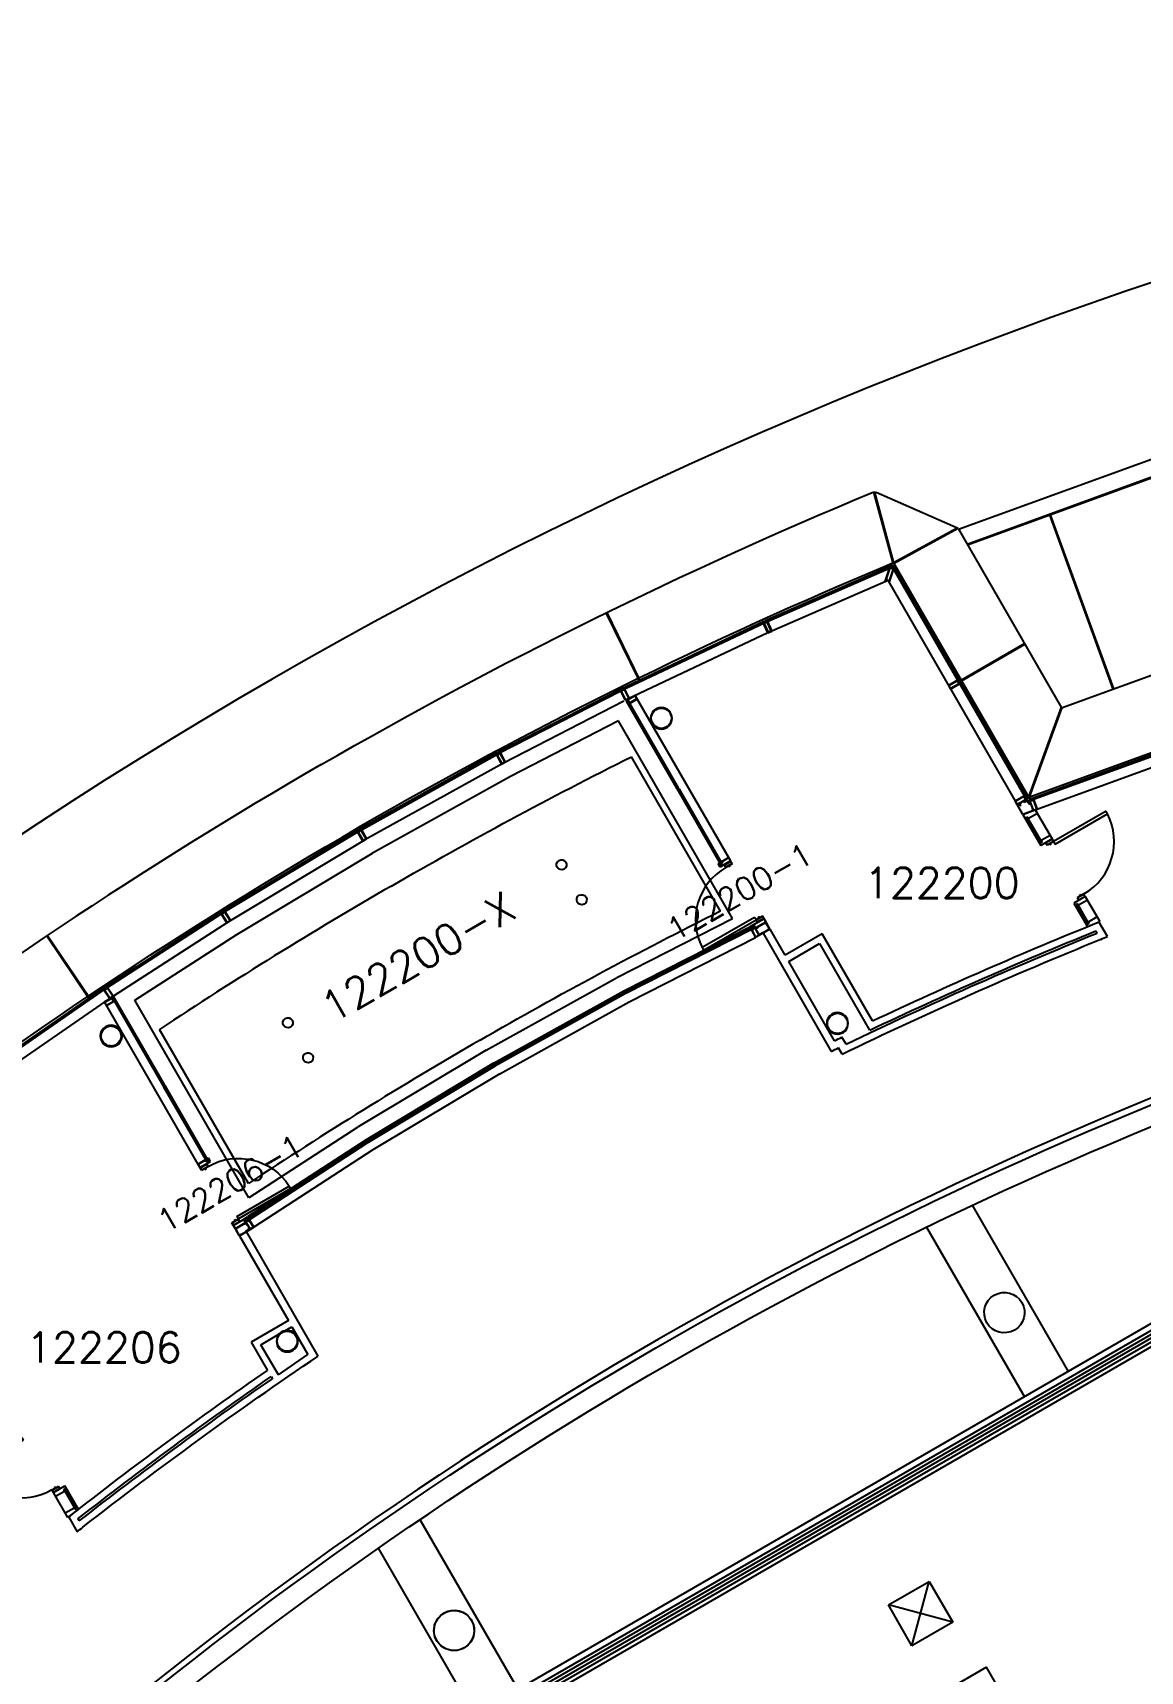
# Model space of a CAD drawing. Extents: x -1850 to 1494, y 4831 to 7402.
# Drawn here: x -840 to -181, y 6428 to 7402 of the extents above; entities that cross this region are included whole.
import ezdxf

# ---------------------------------------------------------------- set-up
doc = ezdxf.new("R2010")
doc.units = 0
doc.header["$LTSCALE"] = 48
doc.header["$MEASUREMENT"] = 0
doc.layers.get('0').update_dxf_attribs({"linetype": 'CONTINUOUS'})
for name, color, linetype in [('ARDOOR', 7, 'CONTINUOUS'), ('ARDOORNO', 4, 'CONTINUOUS'), ('ARROOMNO', 4, 'CONTINUOUS'), ('ARWALL', 7, 'CONTINUOUS'), ('ARWINDOW', 7, 'CONTINUOUS'), ('COL', 14, 'CONTINUOUS'), ('EXDOOR', 8, 'CONTINUOUS'), ('EXWALL', 8, 'CONTINUOUS'), ('EXWINDOW', 8, 'CONTINUOUS'), ('MPFIXTURE', 3, 'CONTINUOUS'), ('ROOF', 8, 'CONTINUOUS')]:
    doc.layers.add(name, color=color, linetype=linetype)
doc.styles.add('ROMANS', font='romans.shx', dxfattribs={"height": 18})

# ---------------------------------------------------------------- blocks, each defined once
blk = doc.blocks.new('*U38')
at = {"linetype": 'CONTINUOUS', "flags": 128}
blk.add_lwpolyline([(0, 0.533, 1), (0, -0.533, 1), (0, 0.533)], format="xyb", dxfattribs=at)
at = {"linetype": 'CONTINUOUS'}
blk.add_arc((0, 0), 0.5, 0, 359.99999, dxfattribs=at)
blk = doc.blocks.new('*U37')
at = {"linetype": 'CONTINUOUS', "flags": 128}
blk.add_lwpolyline([(-0.533, 0, 1), (0.533, 0, 1), (-0.533, 0)], format="xyb", dxfattribs=at)
at = {"linetype": 'CONTINUOUS'}
blk.add_arc((0, 0), 0.5, 0, 359.99999, dxfattribs=at)
blk = doc.blocks.new('3-00-DR')
at = {"color": 0}
for p, q in [((0, 36), (0, 0)), ((1.75, 36), (0, 36)), ((1.75, 0), (1.75, 36)), ((0, 0), (1.75, 0))]:
    blk.add_line(p, q, dxfattribs=at)
blk.add_arc((-0.08, -0.03), 36.08, 0.04901, 87.09698, dxfattribs=at)

msp = doc.modelspace()

# ---------------------------------------------------------------- linework, layer by layer
at = {"layer": 'ARDOOR'}
for p, q in [((-237.75, 6920.74), (-236.87, 6919.22)), ((-233.9, 6922.82), (-237.58, 6920.69)), ((-237.58, 6920.69), (-236.83, 6919.39)), ((-232.97, 6921.47), (-236.87, 6919.22)), ((-233.15, 6921.52), (-236.83, 6919.39)), ((-235.32, 6919.54), (-235.57, 6919.97)), ((-235.3, 6919.62), (-235.52, 6920)), ((-234.35, 6920.1), (-235.32, 6919.54)), ((-234.43, 6920.13), (-235.3, 6919.62)), ((-234.43, 6920.13), (-234.65, 6920.5)), ((-234.35, 6920.1), (-234.6, 6920.54)), ((-233.9, 6922.82), (-233.15, 6921.52)), ((-233.85, 6922.99), (-232.97, 6921.47)), ((-214.98, 6890.29), (-218.88, 6888.04)), ((-215.02, 6890.12), (-218.7, 6888)), ((-216.85, 6889.79), (-217.83, 6889.23)), ((-217.83, 6889.23), (-217.58, 6888.79)), ((-216.88, 6889.7), (-217.74, 6889.2)), ((-217.74, 6889.2), (-217.52, 6888.83)), ((-216.88, 6889.7), (-216.66, 6889.33)), ((-216.85, 6889.79), (-216.6, 6889.36)), ((-214.27, 6888.82), (-215.02, 6890.12)), ((-214.1, 6888.78), (-214.98, 6890.29)), ((-218, 6886.53), (-218.88, 6888.04)), ((-217.95, 6886.7), (-218.7, 6888)), ((-214.27, 6888.82), (-217.95, 6886.7)), ((-828.88, 6535.86), (-824.98, 6538.11)), ((-828, 6534.34), (-828.88, 6535.86)), ((-828.71, 6535.81), (-825.03, 6537.94)), ((-827.96, 6534.51), (-828.71, 6535.81)), ((-827.96, 6534.51), (-824.28, 6536.64)), ((-827.51, 6537.23), (-826.53, 6537.79)), ((-827.51, 6537.23), (-827.26, 6536.8)), ((-827.42, 6537.21), (-826.55, 6537.71)), ((-827.42, 6537.21), (-827.2, 6536.83)), ((-826.55, 6537.71), (-826.34, 6537.33)), ((-826.53, 6537.79), (-826.28, 6537.36)), ((-824.28, 6536.64), (-825.03, 6537.94)), ((-824.11, 6536.59), (-824.98, 6538.11))]:
    msp.add_line(p, q, dxfattribs=at)
at = {"layer": 'ARWALL'}
for p, q in [((-251.3, 6937.6), (-243.86, 6940.31)), ((-243.86, 6940.31), (-233.85, 6922.99)), ((-251.3, 6937.59), (-240.61, 6919.08)), ((-233.85, 6922.99), (-240.61, 6919.08)), ((-214.1, 6888.78), (-220.86, 6884.87)), ((-220.86, 6884.87), (-212.78, 6870.89)), ((-214.1, 6888.78), (-205.47, 6873.85)), ((-200.97, 6864.93), (-206, 6873.64)), ((-405.85, 6866.92), (-365.28, 6796.65)), ((-392.68, 6853.87), (-401.63, 6869.36)), ((-370.61, 6866.61), (-392.68, 6853.87)), ((-390.56, 6850.19), (-372.17, 6860.81)), ((-372.17, 6860.81), (-342.41, 6809.26)), ((-340.68, 6814.78), (-370.61, 6866.61)), ((-207.1, 6867.04), (-207.84, 6868.31)), ((-363.32, 6803.02), (-390.56, 6850.19)), ((-356.48, 6800.91), (-358.92, 6805.15)), ((-358.75, 6795.09), (-360.88, 6798.79)), ((-717.41, 6687.04), (-688.26, 6636.54)), ((-670.49, 6615.52), (-713.19, 6689.47)), ((-688.26, 6636.54), (-710.34, 6623.79)), ((-704.54, 6622.24), (-693.82, 6628.43)), ((-690.03, 6630.61), (-686.13, 6632.86)), ((-686.13, 6632.86), (-676.65, 6616.43)), ((-710.34, 6623.79), (-700.63, 6606.96)), ((-694.21, 6604.35), (-704.54, 6622.24)), ((-694.21, 6604.35), (-676.65, 6616.43)), ((-698.49, 6603.27), (-697.76, 6602)), ((-828, 6534.34), (-821.24, 6538.24)), ((-813.18, 6524.26), (-821.24, 6538.24)), ((-819.39, 6519.4), (-828, 6534.34)), ((-819.39, 6519.4), (-813.18, 6524.26)), ((-818.94, 6519.76), (-813.91, 6511.05)), ((-812.68, 6517.41), (-813.41, 6518.68))]:
    msp.add_line(p, q, dxfattribs=at)
at = {"layer": 'ARWALL', "extrusion": (0, 0, -1)}
for centre, radius, start, end in [((-736.82, 4532.78), 2523.59, 64.72457, 68.07506), ((-736.84, 4532.83), 2513.59, 64.15956, 67.9954), ((-736.84, 4532.83), 2517.84, 64.26376, 67.98182), ((-736.82, 4532.78), 2519.34, 64.63558, 67.97818), ((-738.99, 4529.11), 2517.84, 67.98182, 68.07949), ((-736.84, 4532.83), 2522.72, 64.14449, 64.25551), ((-736.84, 4532.83), 2517.84, 64.04131, 64.15253), ((-736.89, 4532.82), 2523.59, 51.9379, 55.27543), ((-736.84, 4532.83), 2513.59, 52.0044, 55.95195), ((-736.89, 4532.82), 2519.34, 52.02182, 55.26744), ((-736.84, 4532.83), 2517.84, 52.01798, 55.26556), ((-738.99, 4529.11), 2517.84, 51.92031, 52.01798)]:
    msp.add_arc(centre, radius, start, end, dxfattribs=at)
at = {"layer": 'ARWALL'}
msp.add_arc((737.14, 4533.01), 2414.72, 108.26357, 131.61723, dxfattribs=at)
at = {"layer": 'ARWINDOW'}
for p, q in [((-242.6, 6938.14), (-247.86, 6935.11)), ((-248.72, 6934.61), (-249.36, 6934.24)), ((-248.37, 6935.99), (-249.23, 6935.49)), ((-249.23, 6935.49), (-248.72, 6934.61)), ((-248.25, 6935.78), (-249.11, 6935.28)), ((-248.9, 6935.4), (-240.62, 6921.07)), ((-248.46, 6935.65), (-240.18, 6921.32)), ((-248.37, 6935.99), (-247.86, 6935.11)), ((-241.21, 6921.62), (-241.86, 6921.25)), ((-240.7, 6920.74), (-241.21, 6921.62)), ((-239.96, 6921.44), (-240.82, 6920.95)), ((-239.84, 6921.23), (-240.7, 6920.74)), ((-235.1, 6925.15), (-240.35, 6922.12)), ((-239.84, 6921.23), (-240.35, 6922.12)), ((-218.96, 6883.08), (-219.61, 6882.71)), ((-218.62, 6884.46), (-219.47, 6883.97)), ((-219.47, 6883.97), (-218.96, 6883.08)), ((-218.49, 6884.25), (-219.35, 6883.76)), ((-219.14, 6883.88), (-212.61, 6872.57)), ((-218.71, 6884.13), (-212.18, 6872.82)), ((-218.62, 6884.46), (-218.1, 6883.58)), ((-212.85, 6886.61), (-218.1, 6883.58)), ((-213.21, 6873.13), (-213.85, 6872.75)), ((-212.7, 6872.24), (-213.21, 6873.13)), ((-211.96, 6872.95), (-212.82, 6872.45)), ((-211.84, 6872.74), (-212.7, 6872.24)), ((-207.1, 6876.66), (-212.35, 6873.62)), ((-211.84, 6872.74), (-212.35, 6873.62)), ((-826.76, 6532.18), (-821.5, 6535.21)), ((-822.01, 6536.09), (-821.15, 6536.59)), ((-822.01, 6536.09), (-821.5, 6535.21)), ((-821.89, 6535.88), (-821.03, 6536.38)), ((-821.67, 6536.01), (-815.15, 6524.7)), ((-821.24, 6536.26), (-814.71, 6524.95)), ((-821.15, 6536.59), (-820.64, 6535.7)), ((-820.64, 6535.7), (-819.99, 6536.08)), ((-821.01, 6522.21), (-815.76, 6525.25)), ((-815.25, 6524.36), (-815.76, 6525.25)), ((-815.37, 6524.57), (-814.51, 6525.07)), ((-815.25, 6524.36), (-814.39, 6524.86)), ((-814.9, 6525.74), (-814.25, 6526.11)), ((-814.39, 6524.86), (-814.9, 6525.74))]:
    msp.add_line(p, q, dxfattribs=at)
at = {"layer": 'ARWINDOW', "extrusion": (0, 0, -1)}
for centre, radius, start, end in [((248.58, 6934.37), 0.277, 61.32157, 128.20878), ((240.48, 6922.41), 0.316, 246.46135, 301.19786), ((218.83, 6882.84), 0.277, 61.32157, 128.20878), ((212.48, 6873.91), 0.316, 246.46135, 301.19786), ((821.37, 6534.92), 0.316, 66.52113, 121.25764), ((815.03, 6525.98), 0.277, 241.38135, 308.26856)]:
    msp.add_arc(centre, radius, start, end, dxfattribs=at)
at = {"layer": 'ARWINDOW'}
for centre, radius, start, end in [((-247.67, 6934.85), 0.316, 126.52113, 181.25764), ((-241.35, 6921.86), 0.277, 301.38135, 8.26856), ((-217.92, 6883.32), 0.316, 126.52113, 181.25764), ((-213.35, 6873.36), 0.277, 301.38135, 8.26856), ((-820.5, 6535.47), 0.277, 121.32157, 188.20878), ((-815.94, 6525.5), 0.316, 306.46135, 1.19786)]:
    msp.add_arc(centre, radius, start, end, dxfattribs=at)
at = {"layer": 'COL', "flags": 128}
for points in [[(-799.99, 6806.29), (-799.6, 6808.23), (-799.32, 6808.67), (-798.22, 6810.31), (-797.79, 6810.6), (-796.14, 6811.7), (-795.63, 6811.8), (-793.69, 6812.18), (-793.18, 6812.08), (-791.24, 6811.7), (-790.81, 6811.41), (-789.17, 6810.31), (-788.88, 6809.88), (-787.78, 6808.23), (-787.68, 6807.72), (-787.29, 6805.78), (-787.39, 6805.28), (-787.78, 6803.34), (-788.07, 6802.9), (-789.17, 6801.26), (-789.6, 6800.97), (-791.24, 6799.87), (-791.75, 6799.77), (-793.69, 6799.38), (-794.2, 6799.49), (-796.14, 6799.87), (-796.57, 6800.16), (-798.22, 6801.26), (-798.51, 6801.69), (-799.6, 6803.34), (-799.71, 6803.84), (-800.09, 6805.78), (-799.99, 6806.29)], [(-799.6, 6806.26), (-799.24, 6808.08), (-798.97, 6808.49), (-797.93, 6810.03), (-797.53, 6810.3), (-795.99, 6811.33), (-795.51, 6811.42), (-793.69, 6811.78), (-793.22, 6811.69), (-791.4, 6811.33), (-790.99, 6811.06), (-789.45, 6810.03), (-789.18, 6809.62), (-788.15, 6808.08), (-788.05, 6807.6), (-787.69, 6805.78), (-787.79, 6805.31), (-788.15, 6803.49), (-788.42, 6803.08), (-789.45, 6801.54), (-789.85, 6801.27), (-791.4, 6800.24), (-791.87, 6800.15), (-793.69, 6799.78), (-794.17, 6799.88), (-795.99, 6800.24), (-796.39, 6800.51), (-797.93, 6801.54), (-798.21, 6801.95), (-799.24, 6803.49), (-799.33, 6803.97), (-799.69, 6805.78), (-799.6, 6806.26)], [(-601.53, 6452.89), (-601.13, 6455.7), (-600.89, 6456.22), (-599.71, 6458.8), (-599.33, 6459.24), (-597.47, 6461.38), (-596.99, 6461.7), (-594.6, 6463.23), (-594.05, 6463.39), (-591.32, 6464.19), (-590.75, 6464.19), (-587.91, 6464.19), (-587.35, 6464.03), (-584.63, 6463.23), (-584.14, 6462.92), (-581.76, 6461.38), (-581.38, 6460.95), (-579.52, 6458.8), (-579.28, 6458.28), (-578.1, 6455.7), (-578.02, 6455.12), (-577.62, 6452.32), (-577.7, 6451.74), (-578.1, 6448.93), (-578.34, 6448.41), (-579.52, 6445.83), (-579.9, 6445.39), (-581.76, 6443.25), (-582.24, 6442.93), (-584.63, 6441.4), (-585.19, 6441.24), (-587.91, 6440.44), (-588.49, 6440.44), (-591.32, 6440.44), (-591.88, 6440.6), (-594.6, 6441.4), (-595.09, 6441.71), (-597.47, 6443.25), (-597.85, 6443.68), (-599.71, 6445.83), (-599.95, 6446.35), (-601.13, 6448.93), (-601.21, 6449.51), (-601.62, 6452.32), (-601.53, 6452.89)]]:
    msp.add_lwpolyline(points, dxfattribs=at)
at = {"layer": 'COL', "extrusion": (0, 0, -1)}
for centre in [(262.26, 6641.32), (589.62, 6452.32)]:
    msp.add_arc(centre, 12, 330, 329.99999, dxfattribs=at)
at = {"layer": 'EXWALL'}
for p, q in [((-328.15, 7087.2), (-247.63, 6947.74)), ((-61.29, 7015.54), (-247.62, 6947.72)), ((-491.88, 6993.16), (-556.07, 6960.22)), ((-424.05, 6875.66), (-491.88, 6993.16)), ((-431.16, 6880.16), (-484.13, 6971.91)), ((-556.07, 6960.22), (-638.28, 6914.61)), ((-242.63, 6940.75), (-242.6, 6940.7)), ((-718.89, 6866.21), (-638.28, 6914.61)), ((-492.81, 6840.64), (-424.05, 6875.66)), ((-779.51, 6827.1), (-718.89, 6866.21)), ((-570.64, 6797.45), (-493.1, 6840.48)), ((-711.68, 6709.6), (-779.51, 6827.1)), ((-712.01, 6718.01), (-764.99, 6809.76)), ((-570.64, 6797.45), (-646.68, 6751.81)), ((61.76, 6757.61), (-731.88, 6299.39)), ((31.52, 6754), (-713.63, 6323.79)), ((-646.96, 6751.64), (-711.68, 6709.6)), ((-281.37, 6705.13), (-224.31, 6606.3)), ((-308.54, 6692.19), (-250.29, 6591.3)), ((-609.94, 6518.23), (-551.67, 6417.3)), ((-634.74, 6501.18), (-577.65, 6402.3)), ((-331.27, 6467.46), (-307.02, 6481.46)), ((-317.27, 6443.22), (-307.02, 6481.46)), ((-307.02, 6481.46), (-293.02, 6457.22)), ((-293.02, 6457.22), (-331.27, 6467.46)), ((-317.27, 6443.22), (-331.27, 6467.46)), ((-293.02, 6457.22), (-317.27, 6443.22)), ((-272.91, 6430.47), (-311.23, 6408.34)), ((-250.78, 6392.15), (-272.91, 6430.47))]:
    msp.add_line(p, q, dxfattribs=at)
for radius, start, end in [(2767.49, 112.6326, 120), (2727.62, 120, 123.4081), (2621.87, 120, 123.54574)]:
    msp.add_arc((736.84, 4532.83), radius, start, end, dxfattribs=at)
at = {"layer": 'EXWALL', "extrusion": (0, 0, -1)}
for radius, start, end in [(2727.62, 60, 63.4081), (2767.49, 52.6326, 60), (2621.87, 60, 63.54574), (2411.09, 50.72363, 72.64366), (2399.09, 50.967, 72.41434)]:
    msp.add_arc((-736.84, 4532.83), radius, start, end, dxfattribs=at)
at = {"layer": 'EXWINDOW'}
for p, q in [((-404.56, 7052.88), (-328.58, 7085.94)), ((-404.46, 7052.65), (-329.52, 7085.25)), ((-404.26, 7052.19), (-329.33, 7084.8)), ((-404.16, 7051.96), (-329.23, 7084.57)), ((-333.1, 7076.07), (-330.57, 7083.84)), ((-329.75, 7084.2), (-330.57, 7083.84)), ((-329.74, 7083.93), (-330.37, 7083.66)), ((-329.9, 7084.55), (-330.1, 7085.01)), ((-328.68, 7083.87), (-329.75, 7084.2)), ((-328.85, 7083.66), (-329.74, 7083.93)), ((-329.52, 7085.25), (-328.48, 7085.71)), ((-329.23, 7084.57), (-329.52, 7085.25)), ((-328.33, 7085.51), (-329.19, 7085.01)), ((-329.19, 7085.01), (-289.67, 7016.55)), ((-328.98, 7085.13), (-289.45, 7016.67)), ((-328.31, 7084.98), (-328.74, 7084.73)), ((-328.68, 7083.87), (-328.2, 7083.04)), ((-328.48, 7085.71), (-328.57, 7085.94)), ((-328.55, 7085.38), (-289.02, 7016.92)), ((-328.33, 7085.51), (-288.8, 7017.05)), ((-332.81, 7076.19), (-400.67, 7046.67)), ((-331.57, 7076.73), (-332.81, 7076.19)), ((-332.69, 7076.52), (-330.37, 7083.66)), ((-331.46, 7077.05), (-332.69, 7076.52)), ((-331.42, 7076.48), (-331.57, 7076.73)), ((-330.79, 7075.89), (-331.46, 7077.05)), ((-331.42, 7076.48), (-254.73, 6943.54)), ((-330.79, 7075.89), (-328.47, 7083.01)), ((-330.73, 7075.27), (-328.2, 7083.04)), ((-328.85, 7083.66), (-328.47, 7083.01)), ((-490.61, 7012.11), (-405.06, 7052.65)), ((-490.5, 7011.89), (-404.95, 7052.42)), ((-490.28, 7011.44), (-404.74, 7051.97)), ((-490.16, 7011.22), (-404.63, 7051.75)), ((-402.94, 7045.64), (-486.43, 7006.07)), ((-405.48, 7051.23), (-403.21, 7052.26)), ((-402.94, 7045.64), (-405.48, 7051.23)), ((-403.3, 7052.01), (-405.23, 7051.13)), ((-405.23, 7051.13), (-402.85, 7045.89)), ((-404.63, 7051.75), (-405.06, 7052.65)), ((-404.16, 7051.96), (-404.56, 7052.88)), ((-403.69, 7052.44), (-403.89, 7052.9)), ((-400.92, 7046.77), (-403.3, 7052.01)), ((-403.21, 7052.26), (-400.67, 7046.67)), ((-402.94, 7045.64), (-400.67, 7046.67)), ((-400.91, 7046.76), (-402.85, 7045.89)), ((-289.33, 7017.46), (-289.76, 7017.21)), ((-288.8, 7017.05), (-289.67, 7016.55)), ((-288.55, 7016.61), (-289.42, 7016.11)), ((-289.42, 7016.11), (-249.72, 6947.35)), ((-289.2, 7016.24), (-249.5, 6947.48)), ((-288.46, 7015.95), (-288.89, 7015.7)), ((-288.8, 7017.05), (-287.96, 7017.53)), ((-288.77, 7016.49), (-249.07, 6947.73)), ((-288.55, 7016.61), (-287.71, 7017.1)), ((-288.55, 7016.61), (-248.85, 6947.85)), ((-490.97, 7011.72), (-563.49, 6974.67)), ((-490.86, 7011.5), (-563.38, 6974.45)), ((-490.64, 7011.05), (-563.15, 6974)), ((-490.5, 7010.84), (-563.04, 6973.78)), ((-490.61, 7011), (-491.5, 7012.79)), ((-490.16, 7011.22), (-490.61, 7012.11)), ((-490.45, 7010.94), (-488.21, 7012.06)), ((-487.7, 7005.45), (-490.45, 7010.94)), ((-488.29, 7011.81), (-490.19, 7010.86)), ((-490.19, 7010.86), (-487.62, 7005.7)), ((-489.72, 7011.71), (-489.94, 7012.16)), ((-485.72, 7006.65), (-488.29, 7011.81)), ((-488.21, 7012.06), (-485.47, 7006.57)), ((-487.7, 7005.45), (-485.46, 7006.57)), ((-487.62, 7005.7), (-485.72, 7006.65)), ((-481.91, 7008.38), (-486.38, 7005.8)), ((-481.97, 7008.12), (-486.12, 7005.73)), ((-480.66, 7006.21), (-485.13, 7003.63)), ((-480.91, 7006.28), (-485.06, 7003.89)), ((-480.91, 7006.28), (-481.97, 7008.12)), ((-481.9, 7008.38), (-481.91, 7008.38)), ((-425.01, 6909.83), (-481.9, 7008.38)), ((-245.48, 6939.72), (-57.78, 7008.03)), ((-488.67, 7004.95), (-560.3, 6968.16)), ((-487.28, 7005.18), (-486.42, 7005.68)), ((-487.28, 7005.18), (-457.14, 6952.97)), ((-487.07, 7005.31), (-456.92, 6953.09)), ((-486.86, 7004.95), (-486.43, 7005.2)), ((-486.63, 7005.56), (-456.49, 6953.34)), ((-486.42, 7005.68), (-456.27, 6953.47)), ((-485.13, 7003.63), (-486.38, 7005.8)), ((-485.06, 7003.89), (-486.12, 7005.73)), ((-246.81, 6946.95), (-154.34, 6980.6)), ((-246.72, 6946.71), (-154.26, 6980.37)), ((-246.55, 6946.24), (-154.09, 6979.9)), ((-246.46, 6946.01), (-154, 6979.66)), ((-563.93, 6974.44), (-646.19, 6928.8)), ((-563.81, 6974.22), (-646.07, 6928.58)), ((-563.57, 6973.78), (-645.83, 6928.14)), ((-645.71, 6927.93), (-563.45, 6973.56)), ((-560.3, 6968.16), (-642.78, 6922.4)), ((-564.29, 6972.99), (-562.09, 6974.17)), ((-561.41, 6967.57), (-564.29, 6972.99)), ((-562.16, 6973.91), (-564.04, 6972.91)), ((-564.04, 6972.91), (-561.33, 6967.83)), ((-563.45, 6973.56), (-563.93, 6974.44)), ((-563.04, 6973.78), (-563.49, 6974.67)), ((-562.82, 6974.73), (-562.6, 6974.29)), ((-559.46, 6968.83), (-562.16, 6973.91)), ((-562.09, 6974.17), (-559.2, 6968.75)), ((-561.41, 6967.57), (-559.2, 6968.75)), ((-561.33, 6967.83), (-559.45, 6968.82)), ((-457.23, 6953.63), (-456.8, 6953.88)), ((-457.14, 6952.97), (-456.27, 6953.47)), ((-456.89, 6952.54), (-456.02, 6953.04)), ((-456.89, 6952.54), (-456.02, 6953.04)), ((-456.89, 6952.54), (-431.33, 6908.27)), ((-456.67, 6952.66), (-431.11, 6908.4)), ((-456.36, 6952.13), (-455.93, 6952.38)), ((-456.23, 6952.91), (-430.68, 6908.65)), ((-456.02, 6953.04), (-430.46, 6908.77)), ((-255.91, 6945.59), (-250.61, 6948.65)), ((-255.65, 6945.52), (-250.68, 6948.39)), ((-249.73, 6946.76), (-250.68, 6948.39)), ((-249.56, 6946.84), (-250.61, 6948.65)), ((-249.38, 6948.27), (-249.81, 6948.02)), ((-248.85, 6947.85), (-249.72, 6947.35)), ((-249.5, 6947.03), (-247.62, 6947.72)), ((-249.36, 6947.41), (-249, 6947.26)), ((-249.35, 6947.37), (-249.26, 6947.59)), ((-249.26, 6947.59), (-248.89, 6947.44)), ((-249.25, 6946.92), (-247.73, 6947.48)), ((-249.19, 6947.22), (-249.02, 6947.63)), ((-247.73, 6947.48), (-247.17, 6945.95)), ((-247.63, 6947.74), (-247.62, 6947.72)), ((-247.62, 6947.72), (-246.93, 6945.84)), ((-254.66, 6943.42), (-255.91, 6945.59)), ((-254.59, 6943.68), (-255.65, 6945.52)), ((-254.66, 6943.42), (-250.82, 6945.64)), ((-254.65, 6943.41), (-253.5, 6944.08)), ((-251.3, 6937.6), (-254.65, 6943.41)), ((-254.59, 6943.68), (-249.65, 6946.53)), ((-254.4, 6943.34), (-253.56, 6943.82)), ((-251.21, 6937.81), (-254.4, 6943.34)), ((-254.4, 6943.34), (-254.4, 6943.34)), ((-253.56, 6943.82), (-253.13, 6943.07)), ((-253.5, 6944.08), (-252.97, 6943.17)), ((-253.49, 6944.1), (-252.72, 6942.76)), ((-251.26, 6937.53), (-253.29, 6941.05)), ((-253.24, 6944.03), (-252.12, 6944.67)), ((-253.24, 6944.03), (-252.56, 6942.85)), ((-252.97, 6943.17), (-253.13, 6943.07)), ((-252.72, 6942.76), (-252.56, 6942.85)), ((-252.12, 6944.67), (-252.22, 6944.83)), ((-243.85, 6940.31), (-251.29, 6937.6)), ((-251.21, 6937.81), (-245.34, 6939.95)), ((-250.32, 6944.77), (-250.82, 6945.64)), ((-250.66, 6945.73), (-249.58, 6946.35)), ((-250.25, 6945.03), (-250.66, 6945.73)), ((-250.32, 6944.77), (-249.07, 6945.49)), ((-250.25, 6945.03), (-249.3, 6945.58)), ((-249.65, 6946.53), (-249.73, 6946.76)), ((-249.3, 6945.58), (-249.58, 6946.35)), ((-249.07, 6945.49), (-249.56, 6946.84)), ((-249.55, 6946.81), (-249.43, 6946.85)), ((-249.5, 6947.03), (-248.81, 6945.16)), ((-249.43, 6946.85), (-248.89, 6945.37)), ((-249.25, 6946.92), (-248.7, 6945.4)), ((-249.01, 6945.33), (-249.07, 6945.49)), ((-248.89, 6945.37), (-249.01, 6945.33)), ((-248.81, 6945.16), (-246.93, 6945.84)), ((-248.7, 6945.4), (-247.17, 6945.95)), ((-248.04, 6945.44), (-248.21, 6945.38)), ((-248.21, 6945.38), (-248.16, 6945.26)), ((-248.16, 6945.26), (-248.07, 6945.29)), ((-248.07, 6945.29), (-248.02, 6945.31)), ((-247.94, 6945.48), (-248.04, 6945.44)), ((-248.02, 6945.31), (-244.73, 6946.51)), ((-247.44, 6943.73), (-248.02, 6945.31)), ((-246.76, 6945.9), (-247.94, 6945.48)), ((-247.78, 6945.2), (-247.01, 6945.48)), ((-247.33, 6943.97), (-247.78, 6945.2)), ((-247.44, 6943.73), (-246.5, 6944.07)), ((-247.33, 6943.97), (-246.56, 6944.24)), ((-246.67, 6946.44), (-247.08, 6946.61)), ((-246.67, 6946.44), (-247.08, 6946.6)), ((-247.04, 6946.37), (-246.89, 6946.74)), ((-247.04, 6946.37), (-246.89, 6946.73)), ((-246.81, 6946.28), (-247.04, 6946.37)), ((-246.82, 6946.27), (-247.04, 6946.37)), ((-246.56, 6944.24), (-247.01, 6945.48)), ((-246.86, 6946.27), (-246.71, 6946.63)), ((-246.86, 6946.27), (-246.71, 6946.63)), ((-246.84, 6945.54), (-244.84, 6946.27)), ((-244.87, 6940.14), (-246.84, 6945.54)), ((-246.81, 6946.95), (-246.47, 6946.01)), ((-246.81, 6946.95), (-246.46, 6946.01)), ((-246.72, 6945.78), (-246.76, 6945.9)), ((-244.98, 6939.9), (-246.5, 6944.07)), ((-246.14, 6946.93), (-245.97, 6946.46)), ((-246.13, 6946.93), (-245.96, 6946.46)), ((-245.56, 6941.12), (-245.74, 6941.05)), ((-245.74, 6941.05), (-245.34, 6939.95)), ((-245.56, 6941.12), (-245.1, 6939.85)), ((-244.98, 6939.9), (-243.85, 6940.31)), ((-244.87, 6940.14), (-243.79, 6940.53)), ((-242.87, 6940.86), (-244.84, 6946.27)), ((-242.63, 6940.75), (-244.73, 6946.51)), ((-243.85, 6940.31), (-242.63, 6940.75)), ((-243.79, 6940.53), (-242.87, 6940.86)), ((-727.28, 6880.13), (-646.63, 6928.55)), ((-727.15, 6879.92), (-646.5, 6928.34)), ((-646.78, 6927.59), (-647.03, 6928.01)), ((-646.93, 6927.09), (-644.77, 6928.34)), ((-644.84, 6928.09), (-646.68, 6927.02)), ((-646.11, 6927.69), (-646.63, 6928.55)), ((-645.71, 6927.93), (-646.19, 6928.8)), ((-645.28, 6928.45), (-645.52, 6928.88)), ((-641.96, 6923.1), (-644.84, 6928.09)), ((-644.77, 6928.34), (-641.7, 6923.03)), ((-646.24, 6927.91), (-726.89, 6879.49)), ((-646.11, 6927.69), (-726.76, 6879.27)), ((-723.66, 6873.85), (-642.78, 6922.4)), ((-643.87, 6921.78), (-646.93, 6927.09)), ((-646.68, 6927.02), (-643.8, 6922.03)), ((-643.87, 6921.78), (-641.7, 6923.03)), ((-643.8, 6922.03), (-641.96, 6923.09)), ((-431.88, 6908.75), (-432.54, 6908.37)), ((-431.95, 6908.49), (-432.28, 6908.3)), ((-431.36, 6907.47), (-431.95, 6908.49)), ((-431.28, 6907.71), (-431.88, 6908.75)), ((-430.22, 6908.83), (-431.5, 6908.09)), ((-431.42, 6908.93), (-430.99, 6909.18)), ((-431.33, 6908.27), (-430.46, 6908.77)), ((-425.01, 6909.83), (-431.29, 6906.21)), ((-431.28, 6907.71), (-430, 6908.45)), ((-425.26, 6909.9), (-431.22, 6906.46)), ((-426.26, 6912), (-430.6, 6909.49)), ((-430, 6908.45), (-430.6, 6909.49)), ((-426.33, 6911.74), (-430.34, 6909.42)), ((-429.75, 6908.39), (-430.34, 6909.42)), ((-425.04, 6909.63), (-428.72, 6907.51)), ((-425.26, 6909.9), (-426.33, 6911.74)), ((-425.04, 6909.63), (-424.29, 6908.33)), ((-424.12, 6908.29), (-425.01, 6909.83)), ((-431.29, 6906.21), (-432.54, 6908.37)), ((-431.22, 6906.46), (-432.28, 6908.3)), ((-431.36, 6907.47), (-429.75, 6908.39)), ((-428.91, 6907.58), (-428.01, 6906.04)), ((-428.72, 6907.51), (-427.97, 6906.21)), ((-424.12, 6908.29), (-428.01, 6906.04)), ((-424.29, 6908.33), (-427.97, 6906.21)), ((-426.46, 6906.35), (-426.71, 6906.79)), ((-426.44, 6906.44), (-426.66, 6906.82)), ((-425.49, 6906.92), (-426.46, 6906.35)), ((-425.58, 6906.94), (-426.44, 6906.44)), ((-425.58, 6906.94), (-425.79, 6907.32)), ((-425.49, 6906.92), (-425.74, 6907.35)), ((-797.33, 6834.96), (-727.7, 6879.87)), ((-797.19, 6834.75), (-727.56, 6879.66)), ((-796.92, 6834.33), (-727.29, 6879.24)), ((-728.09, 6879.32), (-727.82, 6878.9)), ((-728.01, 6878.36), (-725.89, 6879.68)), ((-725.95, 6879.42), (-727.75, 6878.3)), ((-727.15, 6879.03), (-727.7, 6879.87)), ((-726.76, 6879.27), (-727.28, 6880.13)), ((-726.35, 6879.81), (-726.61, 6880.24)), ((-722.89, 6874.52), (-725.95, 6879.42)), ((-725.89, 6879.68), (-722.64, 6874.46)), ((-796.78, 6834.12), (-727.15, 6879.03)), ((-792.5, 6829.47), (-723.66, 6873.85)), ((-724.76, 6873.14), (-728.01, 6878.36)), ((-727.75, 6878.3), (-724.7, 6873.4)), ((-724.76, 6873.14), (-722.64, 6874.46)), ((-724.7, 6873.4), (-722.89, 6874.52)), ((-488.72, 6832.61), (-413.74, 6870.81)), ((-412.56, 6870.29), (-488.26, 6831.72)), ((-412.44, 6870.07), (-488.15, 6831.5)), ((-412.22, 6869.62), (-487.92, 6831.05)), ((-411.54, 6872), (-413.74, 6870.81)), ((-413.74, 6870.81), (-413.38, 6870.15)), ((-411.62, 6871.75), (-413.49, 6870.74)), ((-413.49, 6870.74), (-413.3, 6870.4)), ((-412.48, 6870.63), (-413.38, 6870.15)), ((-412.41, 6870.89), (-413.3, 6870.4)), ((-412.54, 6870.02), (-412.94, 6869.82)), ((-412.94, 6869.82), (-412.71, 6869.37)), ((-412.71, 6869.37), (-412.32, 6869.57)), ((-412.56, 6870.29), (-412.1, 6869.4)), ((-412.32, 6869.57), (-412.54, 6870.02)), ((-412.48, 6870.63), (-411.77, 6869.32)), ((-412.41, 6870.89), (-411.52, 6869.24)), ((-411.62, 6871.75), (-408.35, 6865.7)), ((-411.54, 6872), (-408.1, 6865.62)), ((-411.54, 6872), (-410.29, 6869.83)), ((-405.24, 6875.59), (-411.52, 6871.97)), ((-405.33, 6875.37), (-411.26, 6871.94)), ((-411.26, 6871.94), (-410.2, 6870.1)), ((-410.35, 6869.8), (-409.08, 6870.53)), ((-404.01, 6873.46), (-410.29, 6869.83)), ((-404.26, 6873.53), (-410.2, 6870.1)), ((-410.1, 6869.72), (-408.98, 6870.37)), ((-406.12, 6877.11), (-410.02, 6874.86)), ((-409.14, 6873.34), (-410.02, 6874.86)), ((-406.17, 6876.94), (-409.85, 6874.81)), ((-409.1, 6873.51), (-409.85, 6874.81)), ((-405.41, 6875.64), (-409.1, 6873.51)), ((-408.98, 6870.37), (-409.08, 6870.53)), ((-407.99, 6876.6), (-408.97, 6876.04)), ((-408.97, 6876.04), (-408.72, 6875.61)), ((-408.02, 6876.52), (-408.88, 6876.02)), ((-408.88, 6876.02), (-408.66, 6875.64)), ((-401.73, 6869.51), (-408.19, 6865.79)), ((-408.02, 6876.52), (-407.8, 6876.14)), ((-407.99, 6876.6), (-407.74, 6876.17)), ((-405.41, 6875.64), (-406.17, 6876.94)), ((-405.24, 6875.59), (-406.12, 6877.11)), ((-404.26, 6873.53), (-405.33, 6875.37)), ((-404.01, 6873.46), (-405.24, 6875.59)), ((-405.06, 6872.85), (-404.96, 6872.69)), ((-404.08, 6873.2), (-404.96, 6872.69)), ((-401.99, 6869.58), (-404.08, 6873.2)), ((-401.73, 6869.51), (-404.01, 6873.46)), ((-401.99, 6869.58), (-402.87, 6869.07)), ((-401.64, 6869.35), (-401.73, 6869.51)), ((-412.1, 6869.4), (-487.81, 6830.83)), ((-485.48, 6826.12), (-410.29, 6864.42)), ((-411.77, 6869.32), (-412.67, 6868.83)), ((-412.67, 6868.83), (-410.3, 6864.43)), ((-411.52, 6869.24), (-412.42, 6868.76)), ((-412.42, 6868.76), (-410.23, 6864.69)), ((-408.1, 6865.62), (-410.3, 6864.43)), ((-410.23, 6864.69), (-408.35, 6865.7)), ((-408.19, 6865.79), (-408.79, 6866.91)), ((-408.78, 6866.91), (-408.63, 6867)), ((-408.12, 6866.05), (-408.63, 6867)), ((-408.19, 6865.79), (-405.89, 6867.12)), ((-408.19, 6865.79), (-408.09, 6865.63)), ((-408.12, 6866.05), (-405.98, 6867.28)), ((-401.64, 6869.35), (-408.09, 6865.63)), ((-405.98, 6867.28), (-405.89, 6867.12)), ((-401.63, 6869.36), (-405.85, 6866.92)), ((-402.78, 6868.91), (-402.87, 6869.07)), ((-797.74, 6834.68), (-874.47, 6781.64)), ((-797.61, 6834.48), (-874.32, 6781.42)), ((-797.33, 6834.06), (-874.04, 6781.02)), ((-797.19, 6833.85), (-873.9, 6780.82)), ((-795.86, 6834.55), (-797.95, 6833.17)), ((-794.57, 6828.08), (-797.95, 6833.17)), ((-797.19, 6833.85), (-797.74, 6834.68)), ((-795.91, 6834.29), (-797.69, 6833.12)), ((-794.52, 6828.34), (-797.69, 6833.12)), ((-796.78, 6834.12), (-797.33, 6834.96)), ((-792.75, 6829.51), (-795.91, 6834.29)), ((-792.49, 6829.46), (-795.86, 6834.55)), ((-566.14, 6789.65), (-488.74, 6832.61)), ((-488.7, 6831.48), (-565.45, 6788.89)), ((-488.95, 6831.06), (-565.33, 6788.67)), ((-488.7, 6830.63), (-565.09, 6788.23)), ((-488.22, 6830.61), (-564.97, 6788.02)), ((-488.58, 6831.26), (-488.95, 6831.06)), ((-488.95, 6831.06), (-488.7, 6830.63)), ((-488.7, 6831.48), (-488.22, 6830.61)), ((-488.7, 6830.63), (-488.34, 6830.83)), ((-488.26, 6831.72), (-487.81, 6830.83)), ((-487.78, 6831.69), (-488.15, 6831.5)), ((-487.92, 6831.05), (-487.56, 6831.24)), ((-487.56, 6831.24), (-487.78, 6831.69)), ((-869.43, 6776.31), (-794.55, 6828.05)), ((-797.68, 6826.07), (-793.21, 6828.65)), ((-797.68, 6826.06), (-797.68, 6826.07)), ((-740.78, 6727.52), (-797.68, 6826.06)), ((-797.42, 6826), (-793.28, 6828.39)), ((-796.36, 6824.16), (-797.42, 6826)), ((-796.43, 6823.9), (-791.96, 6826.48)), ((-796.36, 6824.16), (-792.21, 6826.55)), ((-792.49, 6829.46), (-794.57, 6828.08)), ((-792.75, 6829.51), (-794.52, 6828.34)), ((-792.21, 6826.55), (-793.28, 6828.39)), ((-791.96, 6826.48), (-793.21, 6828.65)), ((-792.22, 6829.13), (-793.09, 6828.63)), ((-793.09, 6828.63), (-762.94, 6776.41)), ((-792.87, 6828.75), (-762.73, 6776.54)), ((-792.23, 6828.64), (-792.67, 6828.39)), ((-792.44, 6829), (-762.29, 6776.79)), ((-792.22, 6829.13), (-762.08, 6776.91)), ((-562.51, 6783.37), (-485.48, 6826.12)), ((-566.14, 6789.65), (-642.04, 6744.1)), ((-641.08, 6743.51), (-565.82, 6788.68)), ((-640.59, 6743.51), (-565.69, 6788.46)), ((-640.57, 6742.65), (-565.31, 6787.82)), ((-640.34, 6743.08), (-565.44, 6788.03)), ((-562.51, 6783.37), (-638.05, 6738.04)), ((-565.79, 6787.82), (-566.06, 6788.24)), ((-565.82, 6788.68), (-565.31, 6787.82)), ((-565.45, 6788.89), (-564.97, 6788.02)), ((-564.73, 6788.43), (-564.96, 6788.88)), ((-762.6, 6777.32), (-763.04, 6777.07)), ((-762.08, 6776.91), (-762.94, 6776.41)), ((-761.83, 6776.48), (-762.69, 6775.98)), ((-761.83, 6776.48), (-762.69, 6775.98)), ((-762.69, 6775.98), (-737.14, 6731.71)), ((-762.48, 6776.1), (-736.92, 6731.84)), ((-761.74, 6775.82), (-762.17, 6775.57)), ((-762.05, 6776.35), (-736.49, 6732.09)), ((-761.83, 6776.48), (-736.27, 6732.21)), ((-712.77, 6696.96), (-641.51, 6743.24)), ((-642.05, 6744.08), (-712.63, 6698.25)), ((-712.63, 6696.76), (-641.37, 6743.03)), ((32.39, 6750.46), (-711.88, 6320.75)), ((31.66, 6747.72), (-709.15, 6320.02)), ((35.39, 6745.26), (-708.88, 6315.55)), ((32.66, 6745.99), (-708.15, 6318.29)), ((-641.72, 6742.81), (-641.37, 6743.03)), ((-641.45, 6742.39), (-641.72, 6742.81)), ((-641.51, 6743.24), (-640.97, 6742.41)), ((-641.08, 6743.51), (-640.57, 6742.65)), ((-640.95, 6743.29), (-640.59, 6743.51)), ((-640.34, 6743.08), (-640.7, 6742.86)), ((-640.59, 6743.51), (-640.34, 6743.08)), ((-736.41, 6732.93), (-735.75, 6733.31)), ((-736.15, 6732.86), (-735.82, 6733.05)), ((-734.76, 6731.21), (-735.82, 6733.05)), ((-734.5, 6731.14), (-735.75, 6733.31)), ((-712.36, 6696.34), (-641.1, 6742.62)), ((-712.22, 6696.13), (-640.97, 6742.41)), ((-638.05, 6738.04), (-708.81, 6692.07)), ((-641.1, 6742.62), (-641.45, 6742.39)), ((-742.03, 6729.68), (-737.69, 6732.19)), ((-741.78, 6729.62), (-737.76, 6731.93)), ((-740.72, 6727.78), (-741.78, 6729.62)), ((-740.78, 6727.52), (-734.5, 6731.14)), ((-739.89, 6725.98), (-740.78, 6727.52)), ((-740.72, 6727.78), (-734.76, 6731.21)), ((-740.59, 6727.45), (-736.91, 6729.57)), ((-740.59, 6727.45), (-739.84, 6726.15)), ((-739.89, 6725.98), (-735.99, 6728.23)), ((-739.84, 6726.15), (-736.16, 6728.27)), ((-738.01, 6726.48), (-738.26, 6726.91)), ((-737.99, 6726.57), (-738.21, 6726.94)), ((-738.01, 6726.48), (-737.04, 6727.04)), ((-737.99, 6726.57), (-737.13, 6727.07)), ((-737.17, 6730.91), (-737.76, 6731.93)), ((-737.09, 6731.15), (-737.69, 6732.19)), ((-737.13, 6727.07), (-737.34, 6727.44)), ((-737.31, 6731.53), (-736.03, 6732.27)), ((-737.04, 6727.04), (-737.29, 6727.48)), ((-736.8, 6732.62), (-737.23, 6732.37)), ((-735.56, 6731.84), (-737.17, 6730.91)), ((-736.27, 6732.21), (-737.14, 6731.71)), ((-735.81, 6731.89), (-737.09, 6731.15)), ((-736.91, 6729.57), (-736.16, 6728.27)), ((-736.88, 6729.77), (-735.99, 6728.23)), ((-735.81, 6731.89), (-736.41, 6732.93)), ((-735.56, 6731.84), (-736.15, 6732.86)), ((-721.89, 6694.8), (-717.99, 6697.05)), ((-721.01, 6693.28), (-721.89, 6694.8)), ((-721.72, 6694.75), (-718.04, 6696.88)), ((-720.97, 6693.45), (-721.72, 6694.75)), ((-721.02, 6693.28), (-714.74, 6696.91)), ((-720.97, 6693.45), (-717.29, 6695.58)), ((-720.78, 6693.24), (-714.84, 6696.67)), ((-720.51, 6696.17), (-719.54, 6696.73)), ((-720.51, 6696.17), (-720.26, 6695.74)), ((-720.43, 6696.15), (-719.56, 6696.65)), ((-720.43, 6696.15), (-720.21, 6695.77)), ((-719.78, 6691.15), (-713.5, 6694.77)), ((-719.71, 6691.4), (-713.78, 6694.83)), ((-719.56, 6696.65), (-719.34, 6696.27)), ((-719.54, 6696.73), (-719.29, 6696.3)), ((-717.29, 6695.58), (-718.04, 6696.88)), ((-717.12, 6695.53), (-717.99, 6697.05)), ((-714.84, 6696.67), (-713.78, 6694.83)), ((-714.76, 6696.94), (-712.63, 6698.25)), ((-714.76, 6696.94), (-713.44, 6694.81)), ((-714.75, 6696.94), (-713.5, 6694.77)), ((-713.44, 6694.81), (-714.72, 6694.07)), ((-714.62, 6693.91), (-714.72, 6694.07)), ((-713.5, 6694.55), (-714.62, 6693.91)), ((-714.5, 6696.88), (-712.69, 6697.99)), ((-714.5, 6696.88), (-710.89, 6691.03)), ((-713.5, 6694.55), (-712.79, 6693.39)), ((-713.44, 6694.81), (-712.63, 6693.49)), ((-713.36, 6697.13), (-712.49, 6697.67)), ((-713.36, 6697.13), (-712.38, 6695.54)), ((-713.1, 6697.07), (-712.23, 6697.61)), ((-713.1, 6697.07), (-712.32, 6695.8)), ((-712.77, 6696.96), (-712.22, 6696.13)), ((-712.69, 6697.99), (-712.49, 6697.67)), ((-712.63, 6698.25), (-712.23, 6697.61)), ((-712.54, 6696.82), (-712.16, 6697.06)), ((-712.27, 6696.4), (-712.54, 6696.82)), ((-712.38, 6695.54), (-711.51, 6696.08)), ((-712.32, 6695.8), (-711.45, 6696.34)), ((-711.89, 6696.64), (-712.27, 6696.4)), ((-712.16, 6697.06), (-711.89, 6696.64)), ((-711.51, 6696.08), (-709.08, 6692.14)), ((-711.45, 6696.34), (-708.82, 6692.08)), ((-719.78, 6691.15), (-721.02, 6693.28)), ((-719.71, 6691.4), (-720.78, 6693.24)), ((-717.51, 6687.2), (-719.78, 6691.15)), ((-719.53, 6691.08), (-718.64, 6691.59)), ((-717.44, 6687.46), (-719.53, 6691.08)), ((-718.73, 6691.75), (-718.64, 6691.59)), ((-717.51, 6687.2), (-711.05, 6690.93)), ((-717.41, 6687.04), (-717.51, 6687.2)), ((-717.44, 6687.46), (-716.56, 6687.97)), ((-717.41, 6687.04), (-710.96, 6690.77)), ((-713.19, 6689.47), (-717.41, 6687.04)), ((-716.46, 6687.8), (-716.56, 6687.97)), ((-711.31, 6691), (-713.45, 6689.76)), ((-713.45, 6689.76), (-713.35, 6689.6)), ((-711.05, 6690.93), (-713.35, 6689.6)), ((-712.63, 6693.49), (-712.79, 6693.39)), ((-712.63, 6693.49), (-710.95, 6690.77)), ((-711.72, 6692.01), (-711.88, 6691.91)), ((-711.31, 6691), (-711.88, 6691.91)), ((-711.05, 6690.93), (-711.72, 6692.01)), ((-711.05, 6690.93), (-710.96, 6690.77)), ((-710.95, 6690.77), (-708.82, 6692.08)), ((-709.08, 6692.14), (-710.89, 6691.03))]:
    msp.add_line(p, q, dxfattribs=at)
at = {"layer": 'EXWINDOW', "flags": 128}
for points in [[(-288.99, 7015.21), (-290.24, 7017.37), (-295.55, 7014.3), (-294.3, 7012.14), (-288.99, 7015.21)], [(-290.31, 7017.11), (-289.24, 7015.27), (-294.23, 7012.39), (-295.3, 7014.23), (-290.31, 7017.11)], [(-245.01, 6939.96), (-245.44, 6941.15), (-245.56, 6941.1), (-245.13, 6939.92), (-245.01, 6939.96)]]:
    msp.add_lwpolyline(points, dxfattribs=at)
at = {"layer": 'EXWINDOW'}
for centre, radius, start, end in [((-329.13, 7084.31), 0.212, 30, 29.99999), ((-328.2, 7085.76), 0.277, 189.35607, 243.21605), ((-289.7, 7016.24), 0.312, 336.7317, 82.9919), ((-288.51, 7016.92), 0.312, 156.7317, 262.9919), ((-432.01, 6909.01), 0.293, 296.57297, 349.40505), ((-488.61, 6831.85), 0.368, 254.29338, 339.84643), ((-488.62, 6831.84), 0.368, 256.2597, 341.81276), ((-487.86, 6830.38), 0.456, 83.83133, 150.30957), ((-793.3, 6828.7), 0.229, 340.11462, 86.37482), ((-792.17, 6829.51), 0.39, 193.63555, 262.5742), ((736.84, 4532.83), 2604.95, 120, 123.79772), ((-565.76, 6788.99), 0.323, 258.32157, 341.67843), ((-564.98, 6787.65), 0.37, 87.69889, 152.30051), ((-762.98, 6776.1), 0.312, 336.7317, 82.9919), ((-761.79, 6776.79), 0.312, 156.7317, 262.9919), ((-737.82, 6732.45), 0.293, 296.57297, 349.40505)]:
    msp.add_arc(centre, radius, start, end, dxfattribs=at)
at = {"layer": 'EXWINDOW', "extrusion": (0, 0, -1)}
for centre, radius, start, end in [((329, 7084.42), 0.27, 32.87532, 87.86571), ((486.38, 7005.91), 0.229, 280.11462, 26.37482), ((487.64, 7005.33), 0.39, 133.63555, 202.5742), ((457.17, 6952.66), 0.312, 96.7317, 202.9919), ((455.98, 6953.35), 0.312, 276.7317, 22.9919), ((248.58, 6947.66), 0.433, 355.6363, 11.43154), ((248.53, 6947.68), 0.433, 346.97958, 11.43154), ((248.47, 6947.72), 0.443, 303.89703, 10.15975), ((248.53, 6947.68), 0.433, 305.16883, 326.43337), ((248.41, 6947.75), 0.452, 303.86788, 10.13059), ((248.58, 6947.66), 0.433, 306.68325, 319.18634), ((247.19, 6947.22), 0.452, 214.24201, 280.50472), ((247.2, 6947.22), 0.452, 214.24201, 280.50472), ((247.17, 6947.16), 0.443, 214.27116, 280.53388), ((247.17, 6947.16), 0.443, 214.27116, 280.53388), ((247.13, 6947.1), 0.433, 257.35371, 281.80567), ((247.13, 6947.1), 0.433, 257.35371, 281.80567), ((247.1, 6947.05), 0.433, 266.01043, 281.80567), ((247.1, 6947.05), 0.433, 266.01043, 281.80567), ((247.13, 6947.1), 0.433, 215.54296, 236.8075), ((247.13, 6947.1), 0.433, 215.54296, 236.8075), ((247.1, 6947.05), 0.433, 217.05738, 229.56047), ((247.1, 6947.05), 0.433, 217.05738, 229.56047), ((430.76, 6909.73), 0.293, 236.57297, 289.40505), ((-736.84, 4532.83), 2604.95, 60, 63.79772), ((564.98, 6787.65), 0.37, 27.69889, 92.30051), ((641.45, 6743.61), 0.368, 194.29338, 279.84643), ((641.44, 6743.61), 0.368, 196.2597, 281.81276), ((640.55, 6742.22), 0.456, 23.83133, 90.30957), ((736.57, 6733.18), 0.293, 236.57297, 289.40505)]:
    msp.add_arc(centre, radius, start, end, dxfattribs=at)
at = {"layer": 'EXWINDOW'}
for centre, major_axis in [((-249.12, 6947.43), (-0.217, -0.093)), ((-246.88, 6946.5), (0.091, -0.218)), ((-246.88, 6946.5), (0.091, -0.218))]:
    msp.add_ellipse(centre, major_axis=major_axis, ratio=0.884654, dxfattribs=at)
at = {"layer": 'MPFIXTURE'}
for centre in [(-525.74, 6907.68), (-513.74, 6886.89), (-688.55, 6813.68), (-676.55, 6792.89)]:
    msp.add_arc(centre, 3, 30, 29.99999, dxfattribs=at)
at = {"layer": 'ROOF'}
for p, q in [((-289.46, 7107.19), (-131.74, 7164.6)), ((-284.38, 7098.4), (-129.98, 7154.6)), ((-284.13, 7097.96), (-129.89, 7154.1)), ((-340.11, 7129.25), (-328.63, 7087.07)), ((-339.6, 7129.27), (-328.15, 7087.2)), ((-289.69, 7107.58), (-338.5, 7129.02)), ((-235.43, 7115.68), (-197.76, 7012.16)), ((-234.96, 7115.85), (-197.29, 7012.33)), ((-290.27, 7107.84), (-328.15, 7087.2)), ((-289.69, 7107.58), (-327.92, 7086.76)), ((-289.69, 7107.58), (-228.2, 7001.08)), ((-499.29, 7057.44), (-479.72, 7017.47)), ((-498.84, 7057.66), (-479.27, 7017.69)), ((-287.96, 7017.53), (-250.26, 7039.3)), ((-287.71, 7017.1), (-250.01, 7038.86)), ((-228.2, 7001.08), (-110.46, 7043.93)), ((-247.78, 6948), (-228.36, 7001.36)), ((-247.31, 6947.83), (-227.89, 7001.19)), ((-831.89, 6865.37), (-807.06, 6828.44)), ((-831.48, 6865.65), (-806.65, 6828.72))]:
    msp.add_line(p, q, dxfattribs=at)
for radius, start, end in [(2869.62, 90.00033, 149.99979), (2811.01, 120, 127.4574)]:
    msp.add_arc((736.84, 4532.83), radius, start, end, dxfattribs=at)
at = {"layer": 'ROOF', "extrusion": (0, 0, -1)}
for centre, radius, start, end in [((-736.84, 4532.83), 2811.01, 60, 67.4574), ((339.7, 7126.27), 3, 66.72155, 113.71294)]:
    msp.add_arc(centre, radius, start, end, dxfattribs=at)

# ---------------------------------------------------------------- block references
at = {"layer": 'ARDOOR', "rotation": 299.9999999999972}
msp.add_blockref('3-00-DR', (-232.97, 6921.47), dxfattribs=at)
at = {"layer": 'ARDOOR', "xscale": -1, "rotation": 119.9933054976307}
msp.add_blockref('3-00-DR', (-846.88, 6567.03), dxfattribs=at)
at = {"layer": 'COL', "xscale": 11.99999999999926, "yscale": 11.99999999999926, "zscale": 11.99999999999926}
for name, p in [('*U38', (-466.33, 6994.78)), ('*U37', (-793.69, 6805.78)), ('*U38', (-361.56, 6813.31)), ('*U38', (-688.92, 6624.31))]:
    msp.add_blockref(name, p, dxfattribs=at)
at = {"layer": 'EXDOOR', "rotation": 119.9947553703352}
msp.add_blockref('3-00-DR', (-410.02, 6874.86), dxfattribs=at)
at = {"layer": 'EXDOOR', "xscale": -1, "rotation": 299.999999999988}
msp.add_blockref('3-00-DR', (-717.99, 6697.05), dxfattribs=at)

# ---------------------------------------------------------------- texts
at = {"layer": 'ARDOORNO', "style": 'ROMANS'}
for s, p in [('122200-1', (-457.99, 6861.76)), ('122206-1', (-761.11, 6688.32))]:
    msp.add_text(s, height=13.5, rotation=30, dxfattribs=at).set_placement(p)
at = {"layer": 'ARROOMNO', "style": 'ROMANS'}
for s, p in [('122200', (-345.78, 6887.87)), ('122206', (-844.26, 6611.62))]:
    msp.add_text(s, height=18, dxfattribs=at).set_placement(p)
msp.add_text('122200-X', height=18, rotation=30, dxfattribs=at).set_placement((-661.93, 6813.04))

doc.saveas('drawing.dxf')
